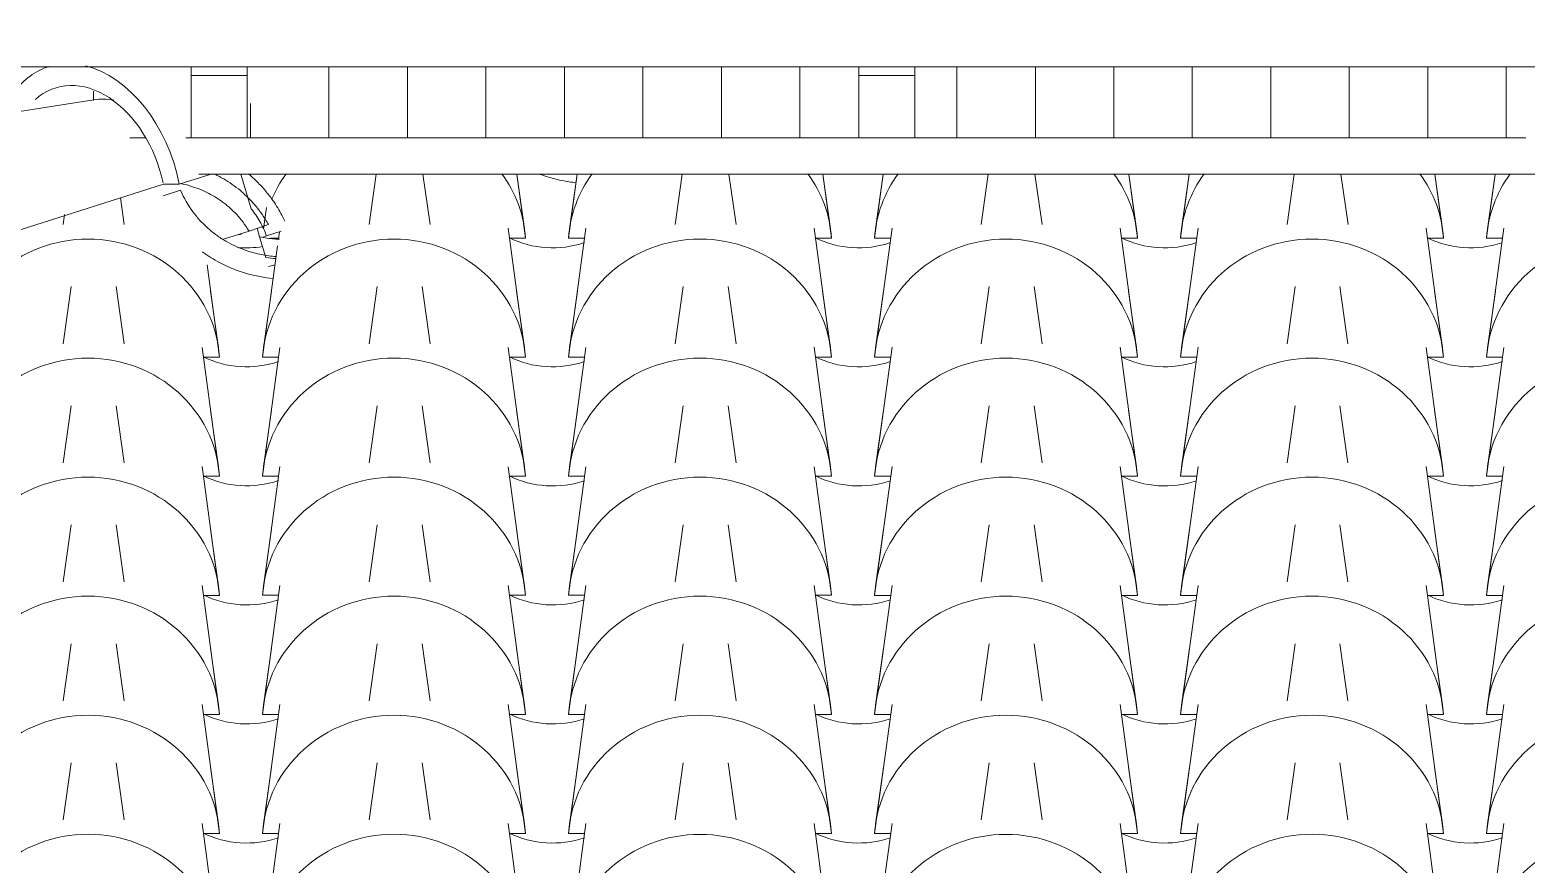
# Model space of a CAD drawing. Header units: millimetres. Extents: x -12976 to 58202, y -2238 to 7407.
# Drawn here: x 41381 to 42715, y 3456 to 4199 of the extents above; entities that cross this region are included whole.
import ezdxf

# ---------------------------------------------------------------- set-up
doc = ezdxf.new("R2010")
doc.units = ezdxf.units.MM
for name, color, linetype, lineweight in [('A-GENM', 13, 'Continuous', 9), ('A-GLAZ-CURT', 52, 'Continuous', 9), ('A-GLAZ-CWMG', 51, 'Continuous', 9), ('A-ROOF', 132, 'Continuous', 9), ('A-ROOF-OTLN', 132, 'Continuous', 9), ('A-ROOF-PATT', 132, 'Continuous', 9)]:
    doc.layers.add(name, color=color, linetype=linetype, lineweight=lineweight)

# ---------------------------------------------------------------- blocks, each defined once
blk = doc.blocks.new('Rectangular Mullion - Caibro-4229766-FACHADA LATERAL ESQUERDA')
at = {"layer": 'A-GLAZ-CWMG'}
for p, q in [((3795, 4166.3), (3795, 4158.8)), ((3845, 4158.8), (3845, 4166.3)), ((3795, 4158.8), (3795, 4103.1)), ((3845, 4158.8), (3795, 4158.8)), ((3845, 4103.1), (3845, 4158.8)), ((3795, 4103.1), (3845, 4103.1))]:
    blk.add_line(p, q, dxfattribs=at)
blk = doc.blocks.new('COLONIAL BASE - COLONIAL BASE-V208-FACHADA LATERAL ESQUERDA')
at = {"layer": 'A-GLAZ-CURT'}
for p, q in [((4298.6, 3015), (4305.7, 2964.1)), ((4524.3, 2964.1), (4531.4, 3015)), ((4429.2, 2845.9), (4444.8, 2960.8)), ((4648.2, 2960.8), (4663.8, 2845.9)), ((4437.2, 2905), (4430.1, 2854.2)), ((4662.9, 2854.2), (4655.8, 2905)), ((4443.6, 2845.9), (4429.2, 2845.9)), ((4663.8, 2845.9), (4649.4, 2845.9))]:
    blk.add_line(p, q, dxfattribs=at)
for centre, major_axis, start_param, end_param in [((4546.5, 2838.8), (117.5, 0), 0.063873, 3.077719), ((4415, 2919.1), (85.3, 0), 4.240455, 5.051809)]:
    blk.add_ellipse(centre, major_axis=major_axis, ratio=0.957826, start_param=start_param, end_param=end_param, dxfattribs=at)
blk = doc.blocks.new('COLONIAL BASE - COLONIAL BASE-V223-FACHADA LATERAL ESQUERDA')
at = {"layer": 'A-GLAZ-CURT'}
for p, q in [((7573.1, 3545.7), (7580.3, 3494.9)), ((7798.8, 3494.9), (7805.9, 3545.7)), ((7703.8, 3376.7), (7719.3, 3491.6)), ((7922.7, 3491.6), (7938.3, 3376.7)), ((7711.8, 3435.8), (7704.6, 3384.9)), ((7937.4, 3384.9), (7930.3, 3435.8)), ((7718.1, 3376.7), (7703.8, 3376.7)), ((7925.7, 3376.7), (7923.9, 3376.7)), ((7938.3, 3376.7), (7926.2, 3376.7))]:
    blk.add_line(p, q, dxfattribs=at)
for centre, major_axis, start_param, end_param in [((7821, 3369.5), (117.5, 0), 0.063873, 3.077719), ((7689.5, 3449.8), (85.3, 0), 4.240455, 5.051809)]:
    blk.add_ellipse(centre, major_axis=major_axis, ratio=0.957826, start_param=start_param, end_param=end_param, dxfattribs=at)
blk = doc.blocks.new('COLONIAL BASE - COLONIAL BASE-V226-FACHADA LATERAL ESQUERDA')
at = {"layer": 'A-GLAZ-CURT'}
for p, q in [((7846, 3545.7), (7853.1, 3494.9)), ((8071.7, 3494.9), (8078.8, 3545.7)), ((7976.6, 3376.7), (7992.2, 3491.6)), ((8195.6, 3491.6), (8211.2, 3376.7)), ((7984.6, 3435.8), (7977.5, 3384.9)), ((8210.3, 3384.9), (8203.2, 3435.8)), ((7990.9, 3376.7), (7976.6, 3376.7)), ((8198.6, 3376.7), (8196.8, 3376.7)), ((8211.2, 3376.7), (8198.7, 3376.7))]:
    blk.add_line(p, q, dxfattribs=at)
for centre, major_axis, start_param, end_param in [((8093.9, 3369.5), (117.5, 0), 0.063873, 3.077719), ((7962.4, 3449.8), (85.3, 0), 4.240455, 5.051809)]:
    blk.add_ellipse(centre, major_axis=major_axis, ratio=0.957826, start_param=start_param, end_param=end_param, dxfattribs=at)
blk = doc.blocks.new('COLONIAL BASE - COLONIAL BASE-V227-FACHADA LATERAL ESQUERDA')
at = {"layer": 'A-GLAZ-CURT'}
for p, q in [((7300.2, 3864.2), (7307.4, 3813.4)), ((7525.9, 3813.4), (7533, 3864.2)), ((7430.9, 3695.2), (7446.4, 3810.1)), ((7649.9, 3809.6), (7665.4, 3695.2)), ((7438.9, 3754.2), (7431.8, 3703.4)), ((7664.5, 3703.4), (7657.4, 3754.2)), ((7445.3, 3695.2), (7430.9, 3695.2)), ((7665.4, 3695.2), (7651, 3695.2))]:
    blk.add_line(p, q, dxfattribs=at)
for centre, major_axis, start_param, end_param in [((7548.1, 3688), (117.5, 0), 0.063873, 3.077719), ((7416.6, 3768.3), (85.3, 0), 4.240455, 5.051809)]:
    blk.add_ellipse(centre, major_axis=major_axis, ratio=0.957826, start_param=start_param, end_param=end_param, dxfattribs=at)
blk = doc.blocks.new('COLONIAL BASE - COLONIAL BASE-V228-FACHADA LATERAL ESQUERDA')
at = {"layer": 'A-GLAZ-CURT'}
for p, q in [((7573.1, 3864.2), (7580.3, 3813.4)), ((7798.8, 3813.4), (7805.9, 3864.2)), ((7703.8, 3695.2), (7719.3, 3809.6)), ((7922.8, 3809.6), (7938.3, 3695.2)), ((7711.8, 3754.2), (7704.6, 3703.4)), ((7937.4, 3703.4), (7930.3, 3754.2)), ((7718.1, 3695.2), (7703.8, 3695.2)), ((7938.3, 3695.2), (7923.9, 3695.2))]:
    blk.add_line(p, q, dxfattribs=at)
for centre, major_axis, start_param, end_param in [((7821, 3688), (117.5, 0), 0.063873, 3.077719), ((7689.5, 3768.3), (85.3, 0), 4.240455, 5.051809)]:
    blk.add_ellipse(centre, major_axis=major_axis, ratio=0.957826, start_param=start_param, end_param=end_param, dxfattribs=at)
blk = doc.blocks.new('COLONIAL BASE - COLONIAL BASE-V229-FACHADA LATERAL ESQUERDA')
at = {"layer": 'A-GLAZ-CURT'}
for p, q in [((7573.1, 3970.4), (7580.3, 3919.5)), ((7798.8, 3919.5), (7805.9, 3970.4)), ((7703.8, 3801.3), (7719.3, 3916.2)), ((7922.7, 3916.3), (7938.3, 3801.3)), ((7711.8, 3860.4), (7704.6, 3809.6)), ((7937.4, 3809.6), (7930.3, 3860.4)), ((7718.1, 3801.3), (7703.8, 3801.3)), ((7938.3, 3801.3), (7923.9, 3801.3))]:
    blk.add_line(p, q, dxfattribs=at)
for centre, major_axis, start_param, end_param in [((7821, 3794.1), (117.5, 0), 0.063873, 3.077719), ((7689.5, 3874.4), (85.3, 0), 4.240887, 5.051809)]:
    blk.add_ellipse(centre, major_axis=major_axis, ratio=0.957826, start_param=start_param, end_param=end_param, dxfattribs=at)
blk = doc.blocks.new('COLONIAL BASE - COLONIAL BASE-V230-FACHADA LATERAL ESQUERDA')
at = {"layer": 'A-GLAZ-CURT'}
for p, q in [((7846, 3970.4), (7853.1, 3919.5)), ((8071.7, 3919.5), (8078.8, 3970.4)), ((7976.6, 3801.3), (7992.2, 3916.3)), ((8195.6, 3916.3), (8211.2, 3801.3)), ((7984.6, 3860.4), (7977.5, 3809.6)), ((8210.3, 3809.6), (8203.2, 3860.4)), ((7991, 3801.3), (7976.6, 3801.3)), ((8211.2, 3801.3), (8196.8, 3801.3))]:
    blk.add_line(p, q, dxfattribs=at)
for centre, major_axis, start_param, end_param in [((8093.9, 3794.1), (117.5, 0), 0.063873, 3.077719), ((7962.4, 3874.4), (85.3, 0), 4.240455, 5.051809)]:
    blk.add_ellipse(centre, major_axis=major_axis, ratio=0.957826, start_param=start_param, end_param=end_param, dxfattribs=at)
blk = doc.blocks.new('COLONIAL BASE - COLONIAL BASE-V231-FACHADA LATERAL ESQUERDA')
at = {"layer": 'A-GLAZ-CURT'}
for p, q in [((8118.9, 3970.4), (8126, 3919.5)), ((8344.5, 3919.5), (8351.7, 3970.4)), ((8249.5, 3801.3), (8265.1, 3916.3)), ((8468.5, 3916.2), (8484, 3801.3)), ((8257.5, 3860.4), (8250.4, 3809.6)), ((8483.2, 3809.6), (8476, 3860.4)), ((8263.9, 3801.3), (8249.5, 3801.3)), ((8484, 3801.3), (8469.7, 3801.3))]:
    blk.add_line(p, q, dxfattribs=at)
for centre, major_axis, start_param, end_param in [((8366.8, 3794.1), (117.5, 0), 0.063873, 3.077719), ((8235.3, 3874.4), (85.3, 0), 4.240455, 5.051809)]:
    blk.add_ellipse(centre, major_axis=major_axis, ratio=0.957826, start_param=start_param, end_param=end_param, dxfattribs=at)
blk = doc.blocks.new('COLONIAL BASE - COLONIAL BASE-V232-FACHADA LATERAL ESQUERDA')
at = {"layer": 'A-GLAZ-CURT'}
for p, q in [((7573.9, 4070.7), (7580.3, 4025.7)), ((7798.8, 4025.7), (7805.1, 4070.7)), ((7703.8, 3907.5), (7719.3, 4022.4)), ((7922.7, 4022.4), (7938.3, 3907.5)), ((7711.8, 3966.5), (7704.6, 3915.7)), ((7937.4, 3915.7), (7930.3, 3966.5)), ((7718.1, 3907.5), (7703.8, 3907.5)), ((7925.7, 3907.5), (7923.9, 3907.5)), ((7938.3, 3907.5), (7926.2, 3907.5))]:
    blk.add_line(p, q, dxfattribs=at)
for centre, major_axis, start_param, end_param in [((7821, 3900.3), (117.5, 0), 0.063873, 3.077719), ((7689.5, 3980.6), (85.3, 0), 4.240455, 5.051809)]:
    blk.add_ellipse(centre, major_axis=major_axis, ratio=0.957826, start_param=start_param, end_param=end_param, dxfattribs=at)
blk = doc.blocks.new('COLONIAL BASE - COLONIAL BASE-V233-FACHADA LATERAL ESQUERDA')
at = {"layer": 'A-GLAZ-CURT'}
for p, q in [((7846.8, 4070.7), (7853.1, 4025.7)), ((8071.7, 4025.7), (8078, 4070.7)), ((7976.6, 3907.5), (7992.2, 4022.4)), ((8195.6, 4022.4), (8211.2, 3907.5)), ((7984.6, 3966.5), (7977.5, 3915.7)), ((8210.3, 3915.7), (8203.2, 3966.5)), ((7990.9, 3907.5), (7976.6, 3907.5)), ((8211.2, 3907.5), (8196.8, 3907.5))]:
    blk.add_line(p, q, dxfattribs=at)
for centre, major_axis, start_param, end_param in [((8093.9, 3900.3), (117.5, 0), 0.063873, 3.077719), ((7962.4, 3980.6), (85.3, 0), 4.240455, 5.051809)]:
    blk.add_ellipse(centre, major_axis=major_axis, ratio=0.957826, start_param=start_param, end_param=end_param, dxfattribs=at)
blk = doc.blocks.new('COLONIAL BASE - COLONIAL BASE-V234-FACHADA LATERAL ESQUERDA')
at = {"layer": 'A-GLAZ-CURT'}
for p, q in [((8119.7, 4070.7), (8126, 4025.7)), ((8344.5, 4025.7), (8350.9, 4070.7)), ((8249.5, 3907.5), (8265.1, 4022.4)), ((8468.5, 4022.6), (8484, 3907.5)), ((8257.5, 3966.5), (8250.4, 3915.7)), ((8483.2, 3915.7), (8476, 3966.5)), ((8263.4, 3907.5), (8249.5, 3907.5)), ((8484, 3907.5), (8469.7, 3907.5))]:
    blk.add_line(p, q, dxfattribs=at)
for centre, major_axis, start_param, end_param in [((8366.8, 3900.3), (117.5, 0), 0.063873, 3.077719), ((8235.3, 3980.6), (85.3, 0), 4.240455, 5.051809)]:
    blk.add_ellipse(centre, major_axis=major_axis, ratio=0.957826, start_param=start_param, end_param=end_param, dxfattribs=at)
blk = doc.blocks.new('COLONIAL BASE - COLONIAL BASE-V235-FACHADA LATERAL ESQUERDA')
at = {"layer": 'A-GLAZ-CURT'}
for p, q in [((8392.6, 4070.7), (8398.9, 4025.7)), ((8617.4, 4025.7), (8623.7, 4070.7)), ((8522.4, 3907.5), (8537.9, 4022.4)), ((8741.4, 4022.4), (8756.9, 3907.5)), ((8530.4, 3966.5), (8523.3, 3915.7)), ((8756, 3915.7), (8748.9, 3966.5)), ((8536.8, 3907.5), (8522.4, 3907.5)), ((8756.9, 3907.5), (8742.5, 3907.5))]:
    blk.add_line(p, q, dxfattribs=at)
for centre, major_axis, start_param, end_param in [((8639.7, 3900.3), (117.5, 0), 0.063873, 3.077719), ((8508.1, 3980.6), (85.3, 0), 4.240455, 5.051809)]:
    blk.add_ellipse(centre, major_axis=major_axis, ratio=0.957826, start_param=start_param, end_param=end_param, dxfattribs=at)
blk = doc.blocks.new('COLONIAL BASE - COLONIAL BASE-V237-FACHADA LATERAL ESQUERDA')
at = {"layer": 'A-GLAZ-CURT'}
for p, q in [((7976.6, 4013.6), (7984.4, 4070.7)), ((7984.4, 4070.7), (7977.5, 4021.9)), ((8210.3, 4021.9), (8203.4, 4070.7)), ((8203.4, 4070.7), (8211.2, 4013.6)), ((7991, 4013.6), (7976.6, 4013.6)), ((8211.2, 4013.6), (8196.8, 4013.6))]:
    blk.add_line(p, q, dxfattribs=at)
for centre, major_axis, start_param, end_param in [((8093.9, 4006.4), (117.5, 0), 2.529898, 3.077719), ((8093.9, 4006.4), (117.5, 0), 0.063873, 0.611695), ((7962.4, 4086.7), (85.3, 0), 4.240455, 5.051809)]:
    blk.add_ellipse(centre, major_axis=major_axis, ratio=0.957826, start_param=start_param, end_param=end_param, dxfattribs=at)
blk = doc.blocks.new('COLONIAL BASE - COLONIAL BASE-V238-FACHADA LATERAL ESQUERDA')
at = {"layer": 'A-GLAZ-CURT'}
for p, q in [((8249.5, 4013.6), (8257.2, 4070.7)), ((8257.2, 4070.7), (8250.4, 4021.9)), ((8483.2, 4021.9), (8476.3, 4070.7)), ((8476.3, 4070.7), (8484, 4013.8)), ((8263.4, 4013.6), (8249.5, 4013.6)), ((8484, 4013.6), (8469.7, 4013.6))]:
    blk.add_line(p, q, dxfattribs=at)
for centre, major_axis, start_param, end_param in [((8366.8, 4006.4), (117.5, 0), 2.529898, 3.077719), ((8366.8, 4006.4), (117.5, 0), 0.063873, 0.611695), ((8235.3, 4086.7), (85.3, 0), 4.240455, 5.051433)]:
    blk.add_ellipse(centre, major_axis=major_axis, ratio=0.957826, start_param=start_param, end_param=end_param, dxfattribs=at)
blk = doc.blocks.new('COLONIAL BASE - COLONIAL BASE-V239-FACHADA LATERAL ESQUERDA')
at = {"layer": 'A-GLAZ-CURT'}
for p, q in [((8522.4, 4013.8), (8530.1, 4070.7)), ((8530.1, 4070.7), (8523.3, 4021.9)), ((8756, 4021.9), (8749.2, 4070.7)), ((8749.2, 4070.7), (8756.9, 4013.6)), ((8536.8, 4013.6), (8522.4, 4013.6)), ((8756.9, 4013.6), (8742.5, 4013.6))]:
    blk.add_line(p, q, dxfattribs=at)
for centre, major_axis, start_param, end_param in [((8639.7, 4006.4), (117.5, 0), 2.529898, 3.077719), ((8639.7, 4006.4), (117.5, 0), 0.063873, 0.609862), ((8508.1, 4086.7), (85.3, 0), 4.240455, 5.046598)]:
    blk.add_ellipse(centre, major_axis=major_axis, ratio=0.957826, start_param=start_param, end_param=end_param, dxfattribs=at)
blk = doc.blocks.new('Colonial cumeeira - hip-4041825-FACHADA LATERAL ESQUERDA')
at = {"layer": 'A-GENM', "color": 8}
for p, q in [((7280.3, 4137), (6993, 4092)), ((7356.6, 4061.8), (7384.9, 4070.7)), ((7101.1, 3985.1), (7342.5, 4061.8)), ((7342.5, 4061.8), (7356.6, 4061.8))]:
    blk.add_line(p, q, dxfattribs=at)
for centre, major_axis, start_param, end_param in [((7274.8, 4054.4), (-33.8, 112.5), 0.009645, 0.468404), ((7274.8, 4054.4), (-33.8, 112.5), 4.571652, 5.896044), ((7274.8, 4054.4), (-28, 93.4), 4.596609, 6.596314), ((7302.7, 4039.8), (-28.7, 95.8), 5.937786, 6.188829)]:
    blk.add_ellipse(centre, major_axis=major_axis, ratio=0.691714, start_param=start_param, end_param=end_param, dxfattribs=at)

msp = doc.modelspace()

# ---------------------------------------------------------------- hatches: boundary and pattern name
at = {"layer": 'A-ROOF-PATT'}
h = msp.add_hatch(dxfattribs=at)
h.set_pattern_fill('FP_22', color=256, style=0, pattern_type=2)
h.set_pattern_definition([(90, (34157.68, 6240.08), (-70, 4e-15), [])])
h.paths.add_polyline_path([(37407.3, 4103.1), (37952.7, 4103.1), (37952.7, 4166.3), (37407.3, 4166.3), (37407.3, 4129.7)])
h.paths.add_polyline_path([(48224.4, 4103.1), (48669.1, 4103.1), (48669.1, 4166.3), (48123.8, 4166.3), (48123.8, 4103.1), (48219, 4103.1)])
h.paths.add_polyline_path([(38002.7, 4103.1), (38548, 4103.1), (38548, 4166.3), (38002.7, 4166.3), (38002.7, 4129.7)])
h.paths.add_polyline_path([(38598, 4103.1), (39143.4, 4103.1), (39143.4, 4166.3), (38598, 4166.3), (38598, 4129.7)])
h.paths.add_polyline_path([(39193.4, 4103.1), (39738.8, 4103.1), (39738.8, 4166.3), (39193.4, 4166.3), (39193.4, 4129.7)])
h.paths.add_polyline_path([(39788.8, 4103.1), (40334.1, 4103.1), (40334.1, 4166.3), (39788.8, 4166.3), (39788.8, 4129.7)])
h.paths.add_polyline_path([(40384.1, 4103.1), (40929.5, 4103.1), (40929.5, 4166.3), (40384.1, 4166.3), (40384.1, 4129.7)])
h.paths.add_polyline_path([(40979.5, 4103.1), (41223.8, 4103.4), (41445.7, 4137.6), (41455.8, 4135.5), (41452.5, 4138.4), (41429.8, 4148.1), (41384.4, 4137.7), (41367.8, 4143.6), (41372, 4149.7), (41391.4, 4164.2), (41400.8, 4166.3), (40979.5, 4166.3), (40979.5, 4129.7)])
h.paths.add_polyline_path([(48073.8, 4103.1), (48073.8, 4166.3), (47528.4, 4166.3), (47528.4, 4103.1), (48057.2, 4103.1)])
h.paths.add_polyline_path([(41469.9, 4103.1), (41483.5, 4103.1), (41479.3, 4109.8), (41470.9, 4103.8)])
h.paths.add_polyline_path([(47478.4, 4103.1), (47478.4, 4166.3), (46933, 4166.3), (46933, 4103.1), (47452.8, 4103.1)])
h.paths.add_polyline_path([(54027.3, 4103.1), (54027.3, 4166.3), (53482, 4166.3), (53482, 4103.1), (53884.8, 4103.1)])
h.paths.add_polyline_path([(53418.4, 4103.1), (53432, 4103.4), (53432, 4166.3), (53239.6, 4166.3), (53249, 4164.2), (53269.2, 4149.1), (53271.5, 4145.3), (53252.7, 4138.6), (53210.5, 4148.5), (53186.8, 4137.6), (53184.5, 4135.5), (53194.6, 4137.6), (53326.3, 4117.5), (53416.4, 4103.4)])
h.paths.add_polyline_path([(46883, 4103.1), (46883, 4166.3), (46337.7, 4166.3), (46337.7, 4103.1), (46848.5, 4103.1)])
h.paths.add_polyline_path([(46287.7, 4103.1), (46287.3, 4166.3), (45742.3, 4166.3), (45742.3, 4103.1), (46287.3, 4103.1)])
h.paths.add_polyline_path([(45692.3, 4103.1), (45692.3, 4166.3), (45147, 4166.3), (45147, 4103.1), (45682.9, 4103.1)])
h.paths.add_polyline_path([(53164.1, 4103.1), (53177.1, 4103.1), (53163.1, 4113.1), (53157.9, 4104.7), (53153.3, 4103.1)])
h.paths.add_polyline_path([(53127.2, 4103.1), (53107.8, 4113.5), (53073, 4131.5), (53030.3, 4157.5), (53017.1, 4166.3), (52886.6, 4166.3), (52886.6, 4103.1), (53107.8, 4103.1)])
h.paths.add_polyline_path([(45097, 4103.1), (45097, 4166.3), (44551.6, 4166.3), (44551.6, 4103.1), (45078.6, 4103.1)])
h.paths.add_polyline_path([(52836.6, 4103.1), (52836.6, 4166.3), (52291.3, 4166.3), (52291.3, 4103.1), (52805.6, 4103.1)])
h.paths.add_polyline_path([(41519.9, 4103.1), (41524.8, 4103.1), (41524.8, 4105.7)])
h.paths.add_polyline_path([(41574.8, 4103.1), (42120.2, 4103.1), (42120.2, 4166.3), (41629.5, 4165.9), (41608.5, 4151.8), (41574.8, 4131.9), (41574.8, 4127.9)])
h.paths.add_polyline_path([(44501.6, 4103.1), (44501.6, 4166.3), (43956.3, 4166.3), (43956.3, 4103.1), (44474.2, 4103.1)])
h.paths.add_polyline_path([(43906.3, 4103.1), (43906.3, 4166.3), (43360.9, 4166.3), (43360.9, 4103.1), (43869.9, 4103.1)])
h.paths.add_polyline_path([(43310.9, 4103.1), (43310.9, 4166.3), (42765.5, 4166.3), (42765.5, 4103.1), (43308.7, 4103.1)])
h.paths.add_polyline_path([(52241.3, 4103.1), (52241.3, 4166.3), (51695.9, 4166.3), (51695.9, 4103.1), (52201.3, 4103.1)])
h.paths.add_polyline_path([(51645.9, 4103.1), (51645.9, 4166.3), (51100.5, 4166.3), (51100.5, 4103.1), (51640.1, 4103.1)])
h.paths.add_polyline_path([(42170.2, 4103.1), (42715.5, 4103.1), (42715.5, 4166.3), (42170.2, 4166.3), (42170.2, 4129.7)])
h.paths.add_polyline_path([(51050.5, 4103.1), (51050.5, 4166.3), (50505.2, 4166.3), (50505.2, 4103.1), (51035.7, 4103.1)])
h.paths.add_polyline_path([(50455.2, 4103.1), (50455.2, 4166.3), (49909.8, 4166.3), (49909.8, 4103.1), (50431.4, 4103.1)])
h.paths.add_polyline_path([(49859.8, 4103.1), (49859.8, 4166.3), (49314.5, 4166.3), (49314.5, 4103.1), (49827, 4103.1)])
h.paths.add_polyline_path([(49264.5, 4103.1), (49264.5, 4166.3), (48719.1, 4166.3), (48719.1, 4103.1), (49222.7, 4103.1)])
h.paths.add_polyline_path([(48344.5, 4286.2), (48344.5, 4286.3), (48328.5, 4286.2)])
h.paths.add_polyline_path([(53826.5, 4286.2), (53826.4, 4286.3), (53810.4, 4286.2)])
h.paths.add_polyline_path([(42862.5, 4286.2), (42862.5, 4286.3), (42846.5, 4286.2)])
h.paths.add_polyline_path([(46974, 4286.2), (46974, 4286.3), (46958, 4286.2)])
h.paths.add_polyline_path([(53552.4, 4286.2), (53552.3, 4286.3), (53539.5, 4286.2)])
h.paths.add_polyline_path([(46699.9, 4286.2), (46699.9, 4286.3), (46683.9, 4286.2)])
h.paths.add_polyline_path([(42588.4, 4286.2), (42588.4, 4286.3), (42574.9, 4286.2)])
h.paths.add_polyline_path([(46425.8, 4286.2), (46425.8, 4286.3), (46416.8, 4286.2)])
h.paths.add_polyline_path([(42040.2, 4286.2), (42040.2, 4286.3), (42024.2, 4286.2)])
h.paths.add_polyline_path([(41766.1, 4286.2), (41766.1, 4286.3), (41754.7, 4286.2)])
h.paths.add_polyline_path([(46151.7, 4286.2), (46151.7, 4286.3), (46135.7, 4286.2)])
h.paths.add_polyline_path([(45877.6, 4286.2), (45877.6, 4286.3), (45861.6, 4286.2)])
h.paths.add_polyline_path([(48070.4, 4286.2), (48070.4, 4286.3), (48068, 4286.2)])
h.paths.add_polyline_path([(53004.2, 4286.2), (53004.2, 4286.3), (52988.1, 4286.2)])
h.paths.add_polyline_path([(43906.3, 4286.2), (43906.3, 4286.3), (43903.3, 4286.2)])
h.paths.add_polyline_path([(52730.1, 4286.2), (52730.1, 4286.3), (52719.3, 4286.2)])
h.paths.add_polyline_path([(52456, 4286.2), (52456, 4286.3), (52439.9, 4286.2)])
h.paths.add_polyline_path([(40929.5, 4286.2), (40929.5, 4286.3), (40888.2, 4286.2)])
h.paths.add_polyline_path([(45603.5, 4286.2), (45603.5, 4286.3), (45596.6, 4286.2)])
h.paths.add_polyline_path([(52181.9, 4286.2), (52181.9, 4286.3), (52165.8, 4286.2)])
h.paths.add_polyline_path([(41492, 4286.2), (41492, 4286.3), (41476, 4286.2)])
h.paths.add_polyline_path([(45055.3, 4286.2), (45055.3, 4286.3), (45039.3, 4286.2)])
h.paths.add_polyline_path([(51907.8, 4286.2), (51907.8, 4286.3), (51899.1, 4286.2)])

# ---------------------------------------------------------------- linework, layer by layer
at = {"layer": 'A-GLAZ-CURT'}
for p, q in [((41578.4, 4039.9), (41569.2, 4070.7)), ((41683.6, 4025.7), (41689.9, 4070.7)), ((41822.2, 4021.9), (41815.4, 4070.7)), ((41815.4, 4070.7), (41823.1, 4013.6)), ((41861.4, 4013.6), (41869.2, 4070.7)), ((41869.2, 4070.7), (41862.3, 4021.9)), ((42095.1, 4021.9), (42088.2, 4070.7)), ((42088.2, 4070.7), (42096, 4013.6)), ((41500, 4051.4), (41515.4, 4056.4)), ((41461.8, 4049.6), (41465.1, 4025.7)), ((41410.7, 4025.7), (41412, 4034.8)), ((41592.2, 4041.1), (41589.4, 4021.9)), ((41553.7, 4012.6), (41576.5, 4020)), ((41593.9, 4025.7), (41576.5, 4020)), ((41583.7, 4022.4), (41585.9, 4014.9)), ((41605.3, 4019.8), (41592.2, 4015.6)), ((41602.8, 4012.7), (41603.7, 4019.3)), ((41807.5, 4022.4), (41823.1, 3907.5)), ((41591.5, 3996.3), (41585.9, 4014.9)), ((41588.6, 3907.5), (41602, 4006.8)), ((41588.9, 4014.5), (41592.2, 4015.6)), ((41602.9, 4013.6), (41595.7, 4013.6)), ((41823.1, 4013.6), (41808.7, 4013.6)), ((41875.8, 4013.6), (41861.4, 4013.6)), ((42096, 4013.6), (42081.6, 4013.6)), ((41539.1, 3989.8), (41550.2, 3907.5)), ((41599.7, 3989.8), (41593.9, 3988.3)), ((41410.7, 3919.5), (41417.8, 3970.4)), ((41549.3, 3915.7), (41542.2, 3966.5)), ((41596.6, 3966.5), (41589.4, 3915.7)), ((41822.2, 3915.7), (41815.1, 3966.5)), ((41534.7, 3916.2), (41550.2, 3801.3)), ((41550.2, 3907.5), (41535.8, 3907.5)), ((41602.9, 3907.5), (41588.6, 3907.5)), ((41823.1, 3907.5), (41808.7, 3907.5)), ((41549.3, 3809.6), (41542.2, 3860.4)), ((41550.2, 3801.3), (41535.8, 3801.3))]:
    msp.add_line(p, q, dxfattribs=at)
for centre, major_axis, start_param, end_param in [((41705.8, 4006.4), (117.5, 0), 2.529898, 2.76232), ((41705.8, 4006.4), (117.5, 0), 0.063873, 0.611695), ((41978.7, 4006.4), (117.5, 0), 2.529898, 3.077719), ((41978.7, 4006.4), (117.5, 0), 0.063873, 0.611695), ((41432.9, 3900.3), (117.5, 0), 0.063873, 3.077719), ((41574.3, 4086.7), (85.3, 0), 4.618912, 4.879529), ((41705.8, 3900.3), (117.5, 0), 0.063873, 3.077719), ((41847.2, 4086.7), (85.3, 0), 4.240455, 5.051809), ((41432.9, 3794.1), (117.5, 0), 0.063873, 3.077719), ((41574.3, 3980.6), (85.3, 0), 4.240455, 5.051809)]:
    msp.add_ellipse(centre, major_axis=major_axis, ratio=0.957826, start_param=start_param, end_param=end_param, dxfattribs=at)
for points, knots in [([(41545.2, 4071.1), (41545.5, 4070.9), (41548.5, 4069.5), (41553.9, 4066.6), (41561.5, 4061.7), (41567.6, 4057.1), (41572.3, 4052.9), (41577, 4048.5), (41582.5, 4042.5), (41588.5, 4034.6), (41592.1, 4028.7), (41593.9, 4025.7)], [-0.1981624, -0.1981624, -0.1981624, -0.1981624, -0.1944444, -0.1666667, -0.1388889, -0.1111111, -0.0972222, -0.0833333, -0.0555556, -0.0277778, 0, 0, 0, 0]), ([(41576.1, 4070.9), (41578.4, 4068.9), (41582, 4065.7), (41586.6, 4061), (41591.4, 4055.7), (41597.8, 4047.6), (41603.9, 4038), (41607.3, 4031.1), (41608.3, 4028.8)], [-0.8332032, -0.8332032, -0.8332032, -0.8332032, -0.7, -0.625, -0.55, -0.4, -0.2, -0.0979137, -0.0979137, -0.0979137, -0.0979137]), ([(41868.3, 4063.1), (41866.1, 4063.3), (41858.3, 4064.3), (41847.7, 4066.6), (41839.2, 4069.4), (41836.4, 4070.4)], [-0.4561643, -0.4561643, -0.4561643, -0.4561643, -0.4285714, -0.3571429, -0.3215059, -0.3215059, -0.3215059, -0.3215059]), ([(41576.5, 4020), (41574.8, 4022.7), (41571.3, 4027.9), (41565.6, 4034.8), (41560.4, 4039.9), (41556, 4043.6), (41552.7, 4046.1), (41549.3, 4048.5), (41544.6, 4051.4), (41538.8, 4054.6), (41531.6, 4057.7), (41523.8, 4060.4), (41518.3, 4061.8), (41515.3, 4062.4)], [-1, -1, -1, -1, -0.96875, -0.9375, -0.90625, -0.890625, -0.875, -0.859375, -0.84375, -0.8125, -0.78125, -0.75, -0.7106609, -0.7106609, -0.7106609, -0.7106609]), ([(41515.4, 4056.4), (41518.5, 4049.3), (41524, 4039.7), (41532.1, 4030), (41537, 4025.1), (41540.8, 4021.6), (41544.7, 4018.4), (41550, 4014.5), (41556.9, 4010.2), (41565.3, 4005.9), (41575.5, 4001.9), (41587.4, 3998.7), (41596.3, 3997.5), (41600.7, 3997.2)], [-1, -1, -1, -1, -0.8611111, -0.7916667, -0.7569444, -0.7222222, -0.6875, -0.6527778, -0.5833333, -0.5138889, -0.4444444, -0.3333333, -0.2262303, -0.2262303, -0.2262303, -0.2262303]), ([(41585.9, 4014.9), (41590.4, 4013.9), (41596.3, 4013), (41602.1, 4012.7), (41603.6, 4012.6)], [-1, -1, -1, -1, -0.9166667, -0.8888889, -0.8888889, -0.8888889, -0.8888889]), ([(41598.1, 3977.7), (41590.2, 3978.4), (41577.3, 3980.8), (41559.3, 3987.1), (41547, 3993.4), (41539, 3998.6), (41535.9, 4000.8), (41535.1, 4001.4)], [-0.7579013, -0.7579013, -0.7579013, -0.7579013, -0.6, -0.5, -0.4, -0.35, -0.3331955, -0.3331955, -0.3331955, -0.3331955])]:
    msp.add_open_spline(points, degree=3, knots=knots, dxfattribs=at)
for points in [[(41592.2, 4015.6), (41590.5, 4020.1), (41586.4, 4028.6), (41581.3, 4036.3), (41578.4, 4039.9)], [(41569.9, 4017.1), (41569, 4016.9), (41568.2, 4016.7), (41567.3, 4016.6)], [(41600.6, 3995.4), (41597.6, 3995.6), (41594.6, 3995.9), (41591.5, 3996.3)]]:
    msp.add_open_spline(points, degree=3, dxfattribs=at)
at = {"layer": 'A-ROOF'}
for p, q in [((41470.1, 4103.1), (41483.5, 4103.1)), ((41520.2, 4103.1), (41524.8, 4103.1)), ((41574.8, 4103.1), (42120.2, 4103.1)), ((42170.2, 4103.1), (42715.2, 4103.1)), ((53114.2, 4070.7), (41531.7, 4070.7))]:
    msp.add_line(p, q, dxfattribs=at)
at = {"layer": 'A-ROOF-OTLN'}
msp.add_line((54077.3, 4166.3), (37357.3, 4166.3), dxfattribs=at)

# ---------------------------------------------------------------- block references
at = {"layer": 'A-GENM', "color": 7}
msp.add_blockref('Colonial cumeeira - hip-4041825-FACHADA LATERAL ESQUERDA', (34157.7, 0), dxfattribs=at)
at = {"layer": 'A-GLAZ-CURT'}
for name, p in [('COLONIAL BASE - COLONIAL BASE-V232-FACHADA LATERAL ESQUERDA', (34157.7, 0)), ('COLONIAL BASE - COLONIAL BASE-V233-FACHADA LATERAL ESQUERDA', (34157.7, 0)), ('COLONIAL BASE - COLONIAL BASE-V237-FACHADA LATERAL ESQUERDA', (34157.7, 0)), ('COLONIAL BASE - COLONIAL BASE-V234-FACHADA LATERAL ESQUERDA', (34157.7, 0)), ('COLONIAL BASE - COLONIAL BASE-V238-FACHADA LATERAL ESQUERDA', (34157.7, 0)), ('COLONIAL BASE - COLONIAL BASE-V235-FACHADA LATERAL ESQUERDA', (34157.7, 0)), ('COLONIAL BASE - COLONIAL BASE-V239-FACHADA LATERAL ESQUERDA', (34157.7, 0)), ('COLONIAL BASE - COLONIAL BASE-V208-FACHADA LATERAL ESQUERDA', (37159.3, 955.4)), ('COLONIAL BASE - COLONIAL BASE-V229-FACHADA LATERAL ESQUERDA', (34157.7, 0)), ('COLONIAL BASE - COLONIAL BASE-V230-FACHADA LATERAL ESQUERDA', (34157.7, 0)), ('COLONIAL BASE - COLONIAL BASE-V231-FACHADA LATERAL ESQUERDA', (34157.7, 0)), ('COLONIAL BASE - COLONIAL BASE-V208-FACHADA LATERAL ESQUERDA', (38250.8, 955.4)), ('COLONIAL BASE - COLONIAL BASE-V208-FACHADA LATERAL ESQUERDA', (36886.4, 849.2)), ('COLONIAL BASE - COLONIAL BASE-V227-FACHADA LATERAL ESQUERDA', (34157.7, 0)), ('COLONIAL BASE - COLONIAL BASE-V228-FACHADA LATERAL ESQUERDA', (34157.7, 0)), ('COLONIAL BASE - COLONIAL BASE-V208-FACHADA LATERAL ESQUERDA', (37705.1, 849.2)), ('COLONIAL BASE - COLONIAL BASE-V208-FACHADA LATERAL ESQUERDA', (37978, 849.2)), ('COLONIAL BASE - COLONIAL BASE-V208-FACHADA LATERAL ESQUERDA', (38250.8, 849.2)), ('COLONIAL BASE - COLONIAL BASE-V208-FACHADA LATERAL ESQUERDA', (36886.4, 743.1)), ('COLONIAL BASE - COLONIAL BASE-V208-FACHADA LATERAL ESQUERDA', (37159.3, 743.1)), ('COLONIAL BASE - COLONIAL BASE-V208-FACHADA LATERAL ESQUERDA', (37432.2, 743.1)), ('COLONIAL BASE - COLONIAL BASE-V208-FACHADA LATERAL ESQUERDA', (37705.1, 743.1)), ('COLONIAL BASE - COLONIAL BASE-V208-FACHADA LATERAL ESQUERDA', (37978, 743.1)), ('COLONIAL BASE - COLONIAL BASE-V208-FACHADA LATERAL ESQUERDA', (38250.8, 743.1)), ('COLONIAL BASE - COLONIAL BASE-V208-FACHADA LATERAL ESQUERDA', (36886.4, 636.9)), ('COLONIAL BASE - COLONIAL BASE-V208-FACHADA LATERAL ESQUERDA', (37159.3, 636.9)), ('COLONIAL BASE - COLONIAL BASE-V208-FACHADA LATERAL ESQUERDA', (37432.2, 636.9)), ('COLONIAL BASE - COLONIAL BASE-V208-FACHADA LATERAL ESQUERDA', (37705.1, 636.9)), ('COLONIAL BASE - COLONIAL BASE-V208-FACHADA LATERAL ESQUERDA', (37978, 636.9)), ('COLONIAL BASE - COLONIAL BASE-V208-FACHADA LATERAL ESQUERDA', (38250.8, 636.9)), ('COLONIAL BASE - COLONIAL BASE-V208-FACHADA LATERAL ESQUERDA', (36886.4, 530.8)), ('COLONIAL BASE - COLONIAL BASE-V208-FACHADA LATERAL ESQUERDA', (37159.3, 530.8)), ('COLONIAL BASE - COLONIAL BASE-V223-FACHADA LATERAL ESQUERDA', (34157.7, 0)), ('COLONIAL BASE - COLONIAL BASE-V226-FACHADA LATERAL ESQUERDA', (34157.7, 0)), ('COLONIAL BASE - COLONIAL BASE-V208-FACHADA LATERAL ESQUERDA', (37978, 530.8)), ('COLONIAL BASE - COLONIAL BASE-V208-FACHADA LATERAL ESQUERDA', (38250.8, 530.8))]:
    msp.add_blockref(name, p, dxfattribs=at)
at = {"layer": 'A-GLAZ-CWMG'}
for p in [(37729.8, 0), (38325.2, 0)]:
    msp.add_blockref('Rectangular Mullion - Caibro-4229766-FACHADA LATERAL ESQUERDA', p, dxfattribs=at)

doc.saveas('drawing.dxf')
